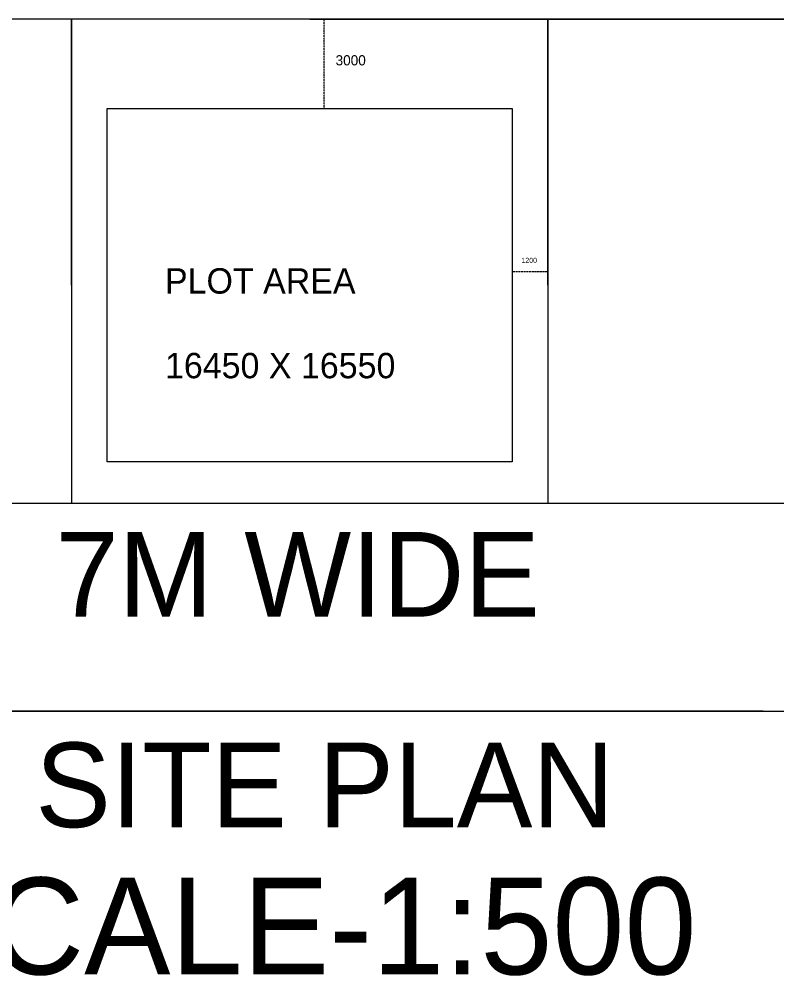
# Model space of a CAD drawing. Header units: millimetres. Extents: x -15225 to 158921, y -72156 to 56162.
# Drawn here: x 98516 to 109703, y 6208 to 20339 of the extents above; entities that cross this region are included whole.
import ezdxf

# ---------------------------------------------------------------- set-up
doc = ezdxf.new("R2010")
doc.units = ezdxf.units.MM
doc.linetypes.add('ACAD_ISO03W100', pattern=[30, 12, -18])
doc.linetypes.add('DASHED2', pattern=[0.375, 0.25, -0.125])
doc.layers.get('0').update_dxf_attribs({"linetype": 'CONTINUOUS'})
doc.layers.add('Layer2', color=7, linetype='ACAD_ISO03W100', lineweight=15)
doc.layers.add('P', color=7, linetype='CONTINUOUS')

msp = doc.modelspace()

# ---------------------------------------------------------------- linework, layer by layer
at = {"color": 7, "linetype": 'ByBlock', "lineweight": 0}
for p, q in [((113815, 20339), (92368, 20339)), ((102807, 20339), (113815, 20339))]:
    msp.add_line(p, q, dxfattribs=at)
for points in [[(92368, 20339), (92368, 10117), (113815, 10117), (113815, 20339)], [(99291, 16411), (99291, 20339), (99291, 13192)], [(106323, 16411), (106323, 20339), (106323, 13192)], [(92368, 13192), (113815, 13192)], [(92368, 10117), (113815, 10117)], [(109501, 10117), (96016, 10117)]]:
    msp.add_lwpolyline(points, dxfattribs=at)
msp.add_lwpolyline([(99818, 19021), (105796, 19021), (105796, 13801), (99818, 13801)], close=True, dxfattribs=at)
at = {"layer": 'Layer2', "linetype": 'DASHED2'}
for p, q in [((103018, 19021), (103018, 20339)), ((105796, 16611), (106323, 16611))]:
    msp.add_line(p, q, dxfattribs=at)

# ---------------------------------------------------------------- texts
for s, width, gutter_width, insert, char_height, attachment_point in [('3000', 105676.73, 750, (103188, 19806), 150, 1), ('1200', 15811.36, 375, (105932, 16814), 75, 1), ('PLOT AREA\\P\\P16450 X 16550', 709411.44, 1875, (100669, 16660), 375, 1), ('\\pxql;7M WIDE', 3633766.45, 6250, (99054, 12764), 1250, 1), ('SITE PLAN', 6342816.47, 6250, (103028, 9654), 1250, 2)]:
    msp.add_mtext_dynamic_manual_height_columns(s, width=width, gutter_width=gutter_width, heights=[0], dxfattribs=dict(at, insert=insert, char_height=char_height, attachment_point=attachment_point))
at = {"layer": 'P', "linetype": 'ByBlock', "insert": (96817, 7660), "char_height": 1430.97, "attachment_point": 1}
msp.add_mtext_dynamic_manual_height_columns('SCALE-1:500', width=44342.38, gutter_width=7155, heights=[0], dxfattribs=at)

doc.saveas('drawing.dxf')
